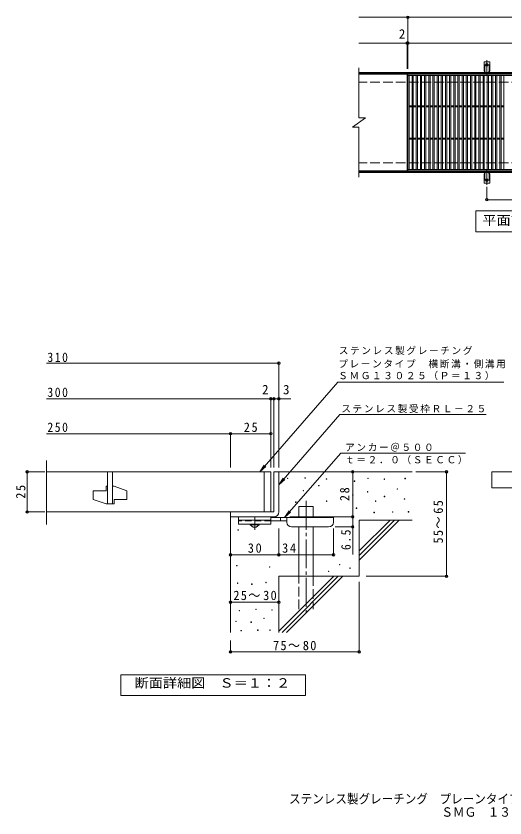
# Model space of a CAD drawing. Units: millimetres, scale not verified, with parts at other scales. Extents: x -1699 to 1587, y -1369 to 1154.
# Drawn here: x -1699 to -177, y -1369 to 1124 of the extents above; entities that cross this region are included whole.
import ezdxf
from ezdxf.enums import TextEntityAlignment as Align

# ---------------------------------------------------------------- set-up
doc = ezdxf.new("R2010")
doc.units = ezdxf.units.MM
doc.header["$LTSCALE"] = 10
doc.header["$PDMODE"] = 32
doc.header["$PDSIZE"] = 8
for name, pattern in [('CHAIN1', [8, 5, -1, 1, -1]), ('CHAIN2', [12, 9, -1, 1, -1]), ('DASHED2', [3, 2, -1]), ('DASHED3', [4, 3, -1])]:
    doc.linetypes.add(name, pattern=pattern)
for name, color, linetype, lineweight in [('C-1', 2, 'Continuous', 9), ('C-2', 3, 'Continuous', 9), ('C-4', 7, 'Continuous', 9), ('C-5', 7, 'Continuous', 9), ('C-A', 3, 'Continuous', 9), ('D-0', 7, 'Continuous', 9), ('D-1', 2, 'Continuous', 9), ('D-2', 3, 'Continuous', 9), ('D-4', 7, 'Continuous', 9), ('D-5', 7, 'Continuous', 9), ('D-6', 6, 'Continuous', 9), ('D-9', 4, 'Continuous', 9)]:
    doc.layers.add(name, color=color, linetype=linetype, lineweight=lineweight)
doc.layers.add('F-5_F-5ﾚｲﾔ', color=2, linetype='Continuous')
doc.styles.add('ＭＳ ゴシック', font='')
doc.styles.get('ＭＳ ゴシック').set_extended_font_data('MS Gothic')

msp = doc.modelspace()

# ---------------------------------------------------------------- linework, layer by layer
at = {"layer": 'C-1'}
for p, q in [((673.43, 947.84), (-631.57, 947.84)), ((673.43, 944.84), (-631.57, 944.84)), ((673.43, 640.84), (-631.57, 640.84)), ((673.43, 637.84), (-631.57, 637.84))]:
    msp.add_line(p, q, dxfattribs=at)
at = {"layer": 'C-1', "linetype": 'DASHED3'}
for p, q in [((673.43, 917.84), (-631.57, 917.84)), ((673.43, 667.84), (-631.57, 667.84))]:
    msp.add_line(p, q, dxfattribs=at)
at = {"layer": 'C-2'}
for p, q in [((-631.57, 962.84), (-631.57, 807.84)), ((-481.57, 942.84), (-631.57, 942.84)), ((-481.57, 942.84), (-481.57, 642.84)), ((-479.57, 938.84), (512.43, 938.84)), ((-475.57, 646.84), (-475.57, 938.84)), ((-466.57, 646.84), (-466.57, 938.84)), ((-462.57, 646.84), (-462.57, 938.84)), ((-453.57, 646.84), (-453.57, 938.84)), ((-449.57, 646.84), (-449.57, 938.84)), ((-440.57, 646.84), (-440.57, 938.84)), ((-436.57, 646.84), (-436.57, 938.84)), ((-427.57, 646.84), (-427.57, 938.84)), ((-423.57, 646.84), (-423.57, 938.84)), ((-414.57, 646.84), (-414.57, 938.84)), ((-410.57, 646.84), (-410.57, 938.84)), ((-401.57, 646.84), (-401.57, 938.84)), ((-397.57, 646.84), (-397.57, 938.84)), ((-388.57, 646.84), (-388.57, 938.84)), ((-384.57, 646.84), (-384.57, 938.84)), ((-375.57, 646.84), (-375.57, 938.84)), ((-371.57, 646.84), (-371.57, 938.84)), ((-362.57, 646.84), (-362.57, 938.84)), ((-358.57, 646.84), (-358.57, 938.84)), ((-349.57, 646.84), (-349.57, 938.84)), ((-345.57, 646.84), (-345.57, 938.84)), ((-336.57, 646.84), (-336.57, 938.84)), ((-332.57, 646.84), (-332.57, 938.84)), ((-323.57, 646.84), (-323.57, 938.84)), ((-319.57, 646.84), (-319.57, 938.84)), ((-310.57, 646.84), (-310.57, 938.84)), ((-306.57, 646.84), (-306.57, 938.84)), ((-297.57, 646.84), (-297.57, 938.84)), ((-293.57, 646.84), (-293.57, 938.84)), ((-284.57, 646.84), (-284.57, 938.84)), ((-280.57, 646.84), (-280.57, 938.84)), ((-271.57, 646.84), (-271.57, 938.84)), ((-267.57, 646.84), (-267.57, 938.84)), ((-258.57, 646.84), (-258.57, 938.84)), ((-254.57, 646.84), (-254.57, 938.84)), ((-245.57, 646.84), (-245.57, 938.84)), ((-241.57, 646.84), (-241.57, 938.84)), ((-232.57, 646.84), (-232.57, 938.84)), ((-228.57, 646.84), (-228.57, 938.84)), ((-219.57, 646.84), (-219.57, 938.84)), ((-215.57, 646.84), (-215.57, 938.84)), ((-206.57, 646.84), (-206.57, 938.84)), ((-202.57, 646.84), (-202.57, 938.84)), ((-193.57, 646.84), (-193.57, 938.84)), ((-189.57, 646.84), (-189.57, 938.84)), ((-180.57, 646.84), (-180.57, 938.84)), ((-475.57, 844.34), (-466.57, 844.34)), ((-475.57, 841.34), (-466.57, 841.34)), ((-462.57, 844.34), (-453.57, 844.34)), ((-462.57, 841.34), (-453.57, 841.34)), ((-449.57, 844.34), (-440.57, 844.34)), ((-449.57, 841.34), (-440.57, 841.34)), ((-436.57, 844.34), (-427.57, 844.34)), ((-436.57, 841.34), (-427.57, 841.34)), ((-423.57, 844.34), (-414.57, 844.34)), ((-423.57, 841.34), (-414.57, 841.34)), ((-410.57, 844.34), (-401.57, 844.34)), ((-410.57, 841.34), (-401.57, 841.34)), ((-397.57, 844.34), (-388.57, 844.34)), ((-397.57, 841.34), (-388.57, 841.34)), ((-384.57, 844.34), (-375.57, 844.34)), ((-384.57, 841.34), (-375.57, 841.34)), ((-371.57, 844.34), (-362.57, 844.34)), ((-371.57, 841.34), (-362.57, 841.34)), ((-358.57, 844.34), (-349.57, 844.34)), ((-358.57, 841.34), (-349.57, 841.34)), ((-345.57, 844.34), (-336.57, 844.34)), ((-345.57, 841.34), (-336.57, 841.34)), ((-332.57, 844.34), (-323.57, 844.34)), ((-332.57, 841.34), (-323.57, 841.34)), ((-319.57, 844.34), (-310.57, 844.34)), ((-319.57, 841.34), (-310.57, 841.34)), ((-306.57, 844.34), (-297.57, 844.34)), ((-306.57, 841.34), (-297.57, 841.34)), ((-293.57, 844.34), (-284.57, 844.34)), ((-293.57, 841.34), (-284.57, 841.34)), ((-280.57, 844.34), (-271.57, 844.34)), ((-280.57, 841.34), (-271.57, 841.34)), ((-267.57, 844.34), (-258.57, 844.34)), ((-267.57, 841.34), (-258.57, 841.34)), ((-254.57, 844.34), (-245.57, 844.34)), ((-254.57, 841.34), (-245.57, 841.34)), ((-241.57, 844.34), (-232.57, 844.34)), ((-241.57, 841.34), (-232.57, 841.34)), ((-228.57, 844.34), (-219.57, 844.34)), ((-228.57, 841.34), (-219.57, 841.34)), ((-215.57, 844.34), (-206.57, 844.34)), ((-215.57, 841.34), (-206.57, 841.34)), ((-202.57, 844.34), (-193.57, 844.34)), ((-202.57, 841.34), (-193.57, 841.34)), ((-189.57, 844.34), (-180.57, 844.34)), ((-189.57, 841.34), (-180.57, 841.34)), ((-651.57, 777.84), (-611.57, 807.84)), ((-631.57, 807.84), (-611.57, 807.84)), ((-651.57, 777.84), (-631.57, 777.84)), ((-631.57, 777.84), (-631.57, 622.84)), ((-475.57, 744.34), (-466.57, 744.34)), ((-475.57, 741.34), (-466.57, 741.34)), ((-462.57, 744.34), (-453.57, 744.34)), ((-462.57, 741.34), (-453.57, 741.34)), ((-449.57, 744.34), (-440.57, 744.34)), ((-449.57, 741.34), (-440.57, 741.34)), ((-436.57, 744.34), (-427.57, 744.34)), ((-436.57, 741.34), (-427.57, 741.34)), ((-423.57, 744.34), (-414.57, 744.34)), ((-423.57, 741.34), (-414.57, 741.34)), ((-410.57, 744.34), (-401.57, 744.34)), ((-410.57, 741.34), (-401.57, 741.34)), ((-397.57, 744.34), (-388.57, 744.34)), ((-397.57, 741.34), (-388.57, 741.34)), ((-384.57, 744.34), (-375.57, 744.34)), ((-384.57, 741.34), (-375.57, 741.34)), ((-371.57, 744.34), (-362.57, 744.34)), ((-371.57, 741.34), (-362.57, 741.34)), ((-358.57, 744.34), (-349.57, 744.34)), ((-358.57, 741.34), (-349.57, 741.34)), ((-345.57, 744.34), (-336.57, 744.34)), ((-345.57, 741.34), (-336.57, 741.34)), ((-332.57, 744.34), (-323.57, 744.34)), ((-332.57, 741.34), (-323.57, 741.34)), ((-319.57, 744.34), (-310.57, 744.34)), ((-319.57, 741.34), (-310.57, 741.34)), ((-306.57, 744.34), (-297.57, 744.34)), ((-306.57, 741.34), (-297.57, 741.34)), ((-293.57, 744.34), (-284.57, 744.34)), ((-293.57, 741.34), (-284.57, 741.34)), ((-280.57, 744.34), (-271.57, 744.34)), ((-280.57, 741.34), (-271.57, 741.34)), ((-267.57, 744.34), (-258.57, 744.34)), ((-267.57, 741.34), (-258.57, 741.34)), ((-254.57, 744.34), (-245.57, 744.34)), ((-254.57, 741.34), (-245.57, 741.34)), ((-241.57, 744.34), (-232.57, 744.34)), ((-241.57, 741.34), (-232.57, 741.34)), ((-228.57, 744.34), (-219.57, 744.34)), ((-228.57, 741.34), (-219.57, 741.34)), ((-215.57, 744.34), (-206.57, 744.34)), ((-215.57, 741.34), (-206.57, 741.34)), ((-202.57, 744.34), (-193.57, 744.34)), ((-202.57, 741.34), (-193.57, 741.34)), ((-189.57, 744.34), (-180.57, 744.34)), ((-189.57, 741.34), (-180.57, 741.34)), ((-481.57, 642.84), (-631.57, 642.84)), ((512.43, 646.84), (-479.57, 646.84)), ((512.43, 642.84), (-479.57, 642.84))]:
    msp.add_line(p, q, dxfattribs=at)
msp.add_lwpolyline([(-479.57, 642.84), (-479.57, 942.84), (512.43, 942.84)], dxfattribs=at)
at = {"layer": 'C-4'}
for p, q in [((-479.57, 959.84), (-479.57, 1122.84)), ((-631.57, 1119.84), (673.43, 1119.84)), ((-631.57, 1039.84), (673.43, 1039.84)), ((-481.57, 959.84), (-481.57, 1042.84)), ((-233.57, 593.12), (-233.57, 549.84)), ((-233.57, 552.84), (266.43, 552.84))]:
    msp.add_line(p, q, dxfattribs=at)
for p in [(-479.57, 1119.84), (-481.57, 1039.84), (-479.57, 1039.84), (-233.57, 552.84)]:
    msp.add_point(p, dxfattribs=at)
at = {"layer": 'C-5'}
msp.add_lwpolyline([(-267.57, 452.84), (-267.57, 517.84), (307.43, 517.84), (307.43, 452.84)], close=True, dxfattribs=at)
at = {"layer": 'C-A'}
for p, q in [((-242.32, 952.84), (-242.32, 981.84)), ((-224.82, 981.84), (-242.32, 981.84)), ((-224.82, 952.84), (-224.82, 981.84)), ((-242.32, 952.84), (-241.07, 952.84)), ((-241.57, 948.84), (-241.07, 948.84)), ((-224.82, 952.84), (-226.07, 952.84)), ((-226.07, 948.84), (-225.56, 948.84)), ((-242.32, 632.84), (-241.07, 632.84)), ((-242.32, 632.84), (-242.32, 603.84)), ((-241.57, 636.84), (-241.07, 636.84)), ((-226.07, 636.84), (-225.56, 636.84)), ((-224.82, 632.84), (-226.07, 632.84)), ((-224.82, 632.84), (-224.82, 603.84)), ((-224.82, 603.84), (-242.32, 603.84))]:
    msp.add_line(p, q, dxfattribs=at)
at = {"layer": 'C-A', "linetype": 'DASHED2'}
for p, q in [((-240.32, 952.69), (-240.32, 981.84)), ((-226.82, 952.69), (-226.82, 981.84)), ((-240.32, 632.98), (-240.32, 603.84)), ((-226.82, 632.98), (-226.82, 603.84))]:
    msp.add_line(p, q, dxfattribs=at)
at = {"layer": 'C-A', "color": 7, "linetype": 'CHAIN2'}
for p, q in [((-233.57, 939.37), (-233.57, 986.77)), ((-239.34, 971.84), (-227.79, 971.84)), ((-233.57, 646.3), (-233.57, 598.9)), ((-239.34, 613.84), (-227.79, 613.84))]:
    msp.add_line(p, q, dxfattribs=at)
at = {"layer": 'C-A'}
for centre in [(-233.57, 971.84), (-233.57, 613.84)]:
    msp.add_circle(centre, 4.25, dxfattribs=at)
for centre, start, end in [((-241.57, 946.84), 90.27596, 150.00047), ((-241.07, 950.84), 270, 90), ((-226.07, 950.84), 90, 269.8667), ((-225.57, 946.84), 29.99927, 89.75836), ((-241.57, 638.84), 209.99951, 269.72403), ((-241.07, 634.84), 270, 90), ((-226.07, 634.84), 90.13329, 270), ((-225.57, 638.84), 270.24162, 330.00072)]:
    msp.add_arc(centre, 2, start, end, dxfattribs=at)
at = {"layer": 'D-0'}
for points in [[(-853.92, -314.06), (-853.92, -312.56), (-852.42, -312.56), (-852.42, -314.06)], [(-799.78, -313.38), (-799.78, -311.88), (-798.28, -311.88), (-798.28, -313.38)], [(-733.46, -316.09), (-733.46, -314.59), (-731.96, -314.59), (-731.96, -316.09)], [(-646.16, -322.85), (-646.16, -321.35), (-644.66, -321.35), (-644.66, -322.85)], [(-604.2, -314.06), (-604.2, -312.56), (-602.7, -312.56), (-602.7, -314.06)], [(-553.45, -316.76), (-553.45, -315.26), (-551.95, -315.26), (-551.95, -316.76)], [(-488.48, -314.73), (-488.48, -313.23), (-486.98, -313.23), (-486.98, -314.73)], [(-757.15, -337.07), (-757.15, -335.57), (-755.65, -335.57), (-755.65, -337.07)], [(-512.84, -347.22), (-512.84, -345.72), (-511.34, -345.72), (-511.34, -347.22)], [(-805.2, -352.63), (-805.2, -351.13), (-803.7, -351.13), (-803.7, -352.63)], [(-651.57, -366.17), (-651.57, -364.67), (-650.07, -364.67), (-650.07, -366.17)], [(-605.56, -356.02), (-605.56, -354.51), (-604.06, -354.51), (-604.06, -356.02)], [(-552.77, -370.9), (-552.77, -369.4), (-551.27, -369.4), (-551.27, -370.9)], [(-828.88, -388.5), (-828.88, -387), (-827.38, -387), (-827.38, -388.5)], [(-732.78, -385.12), (-732.78, -383.62), (-731.28, -383.62), (-731.28, -385.12)], [(-580.52, -385.12), (-580.52, -383.62), (-579.02, -383.62), (-579.02, -385.12)], [(-490.51, -378.35), (-490.51, -376.85), (-489.01, -376.85), (-489.01, -378.35)], [(-640.07, -406.77), (-640.07, -405.27), (-638.57, -405.27), (-638.57, -406.77)], [(-585.25, -420.31), (-585.25, -418.81), (-583.75, -418.81), (-583.75, -420.31)], [(-527.73, -418.95), (-527.73, -417.45), (-526.23, -417.45), (-526.23, -418.95)], [(-478.33, -418.28), (-478.33, -416.78), (-476.83, -416.78), (-476.83, -418.28)], [(-1008.26, -474.66), (-1008.26, -473.16), (-1006.76, -473.16), (-1006.76, -474.66)], [(-1012.2, -585.82), (-1012.2, -584.32), (-1010.7, -584.32), (-1010.7, -585.82)], [(-909.92, -589.97), (-909.92, -588.47), (-908.42, -588.47), (-908.42, -589.97)], [(-692.23, -582.8), (-692.23, -581.3), (-690.73, -581.3), (-690.73, -582.8)], [(-660.37, -593.55), (-660.37, -592.05), (-658.87, -592.05), (-658.87, -593.55)], [(-726.74, -603.1), (-726.74, -601.6), (-725.24, -601.6), (-725.24, -603.1)], [(-1009.78, -640.25), (-1009.78, -638.75), (-1008.28, -638.75), (-1008.28, -640.25)], [(-965.63, -643.29), (-965.63, -641.79), (-964.13, -641.79), (-964.13, -643.29)], [(-921.47, -637.97), (-921.47, -636.46), (-919.97, -636.46), (-919.97, -637.97)], [(-952.68, -721.71), (-952.68, -720.21), (-951.18, -720.21), (-951.18, -721.71)], [(-902.82, -723.62), (-902.82, -722.12), (-901.32, -722.12), (-901.32, -723.62)], [(-1004.46, -725.52), (-1004.46, -724.02), (-1002.96, -724.02), (-1002.96, -725.52)], [(-1015.11, -759.02), (-1015.11, -757.52), (-1013.61, -757.52), (-1013.61, -759.02)], [(-967.91, -761.3), (-967.91, -759.8), (-966.41, -759.8), (-966.41, -761.3)], [(-927.56, -749.5), (-927.56, -748), (-926.06, -748), (-926.06, -749.5)], [(-998.75, -787.57), (-998.75, -786.07), (-997.25, -786.07), (-997.25, -787.57)], [(-946.97, -786.05), (-946.97, -784.55), (-945.47, -784.55), (-945.47, -786.05)], [(-908.91, -786.05), (-908.91, -784.55), (-907.41, -784.55), (-907.41, -786.05)]]:
    msp.add_lwpolyline(points, close=True, dxfattribs=at)
at = {"layer": 'D-1'}
for p, q in [((-896.05, -293.11), (-896.05, -418.11)), ((-881.05, -293.11), (-896.05, -293.11)), ((-881.05, -418.11), (-881.05, -293.11)), ((-896.05, -418.11), (-1031.05, -418.11)), ((-1031.05, -433.11), (-1031.05, -418.11)), ((-1031.05, -433.11), (-896.05, -433.11))]:
    msp.add_line(p, q, dxfattribs=at)
msp.add_arc((-896.05, -418.11), 15, 270, 0, dxfattribs=at)
at = {"layer": 'D-2'}
for p, q in [((-1603.72, -457.23), (-1603.72, -258.53)), ((-906.05, -293.11), (-1603.72, -293.11)), ((-1413.55, -293.11), (-1413.55, -393.11)), ((-1398.55, -293.11), (-1398.55, -393.11)), ((-926.05, -293.11), (-926.05, -418.11)), ((-906.05, -293.11), (-906.05, -418.11)), ((-1418.55, -338.11), (-1418.55, -351.86)), ((-1413.55, -338.11), (-1418.55, -338.11)), ((-1393.55, -338.11), (-1398.55, -338.11)), ((-1393.55, -338.11), (-1353.55, -351.86)), ((-1458.55, -351.86), (-1458.55, -379.36)), ((-1458.55, -351.86), (-1418.55, -351.86)), ((-1353.55, -351.86), (-1353.55, -379.36)), ((-1458.55, -379.36), (-1418.55, -393.11)), ((-1393.55, -393.11), (-1418.55, -393.11)), ((-1393.55, -379.36), (-1393.55, -393.11)), ((-1393.55, -379.36), (-1353.55, -379.36)), ((-1603.72, -418.11), (-906.05, -418.11))]:
    msp.add_line(p, q, dxfattribs=at)
at = {"layer": 'D-4'}
for p, q in [((-1603.71, 44.76), (-881.05, 44.76)), ((-881.05, -280.15), (-881.05, 47.76)), ((-1603.71, -65.94), (-906.05, -65.94)), ((-906.05, -280.15), (-906.05, -62.94)), ((-906.05, -65.94), (-901.05, -65.94)), ((-901.05, -65.94), (-843.39, -65.94)), ((-896.05, -280.15), (-896.05, -62.94)), ((-1031.05, -280.15), (-1031.05, -171.69)), ((-1603.71, -174.69), (-1031.05, -174.69)), ((-1031.05, -174.69), (-906.05, -174.69)), ((-1609.07, -293.11), (-1667.12, -293.11)), ((-1664.12, -418.11), (-1664.12, -293.11)), ((-651.08, -433.11), (-651.08, -293.11)), ((-455.02, -293.11), (-356.36, -293.11)), ((-359.36, -618.11), (-359.36, -293.11)), ((-1609.07, -418.11), (-1667.12, -418.11)), ((-847.04, -433.11), (-648.08, -433.11)), ((-651.08, -433.11), (-651.08, -549.86)), ((-881.04, -554.21), (-881.04, -469.61)), ((-711.04, -554.21), (-711.04, -469.61)), ((-648.08, -464.61), (-706.04, -464.61)), ((-608.81, -618.11), (-356.36, -618.11)), ((-631.05, -635.61), (-631.05, -856.19)), ((-1031.05, -698.73), (-881.05, -698.73)), ((-1031.05, -818.11), (-1031.05, -856.19)), ((-1031.05, -853.19), (-631.05, -853.19))]:
    msp.add_line(p, q, dxfattribs=at)
msp.add_lwpolyline([(-1031.04, -551.21), (-881.04, -551.21), (-711.04, -551.21)], dxfattribs=at)
for p in [(-881.05, 44.76), (-906.05, -65.94), (-896.05, -65.94), (-881.05, -65.94), (-1031.05, -174.69), (-906.05, -174.69), (-1664.12, -293.11), (-651.08, -293.11), (-359.36, -293.11), (-1664.12, -418.11), (-651.08, -433.11), (-651.08, -464.61), (-1031.04, -551.21), (-881.04, -551.21), (-711.04, -551.21), (-359.36, -618.11), (-1031.05, -698.73), (-881.05, -698.73), (-1031.05, -853.19), (-631.05, -853.19)]:
    msp.add_point(p, dxfattribs=at)
at = {"layer": 'D-5'}
for p, q in [((-697.78, -14.49), (-180.99, -14.49)), ((-690.96, -115.35), (-236.36, -115.35)), ((-688.38, -235.06), (-862.93, -435.61)), ((-688.38, -235.06), (-300.12, -235.06)), ((-940.28, -293.11), (-926.47, -272.27)), ((-881.05, -333.75), (-862.31, -317.2)), ((-862.93, -435.61), (-849.12, -414.77)), ((-862.93, -435.61), (-844.19, -419.05))]:
    msp.add_line(p, q, dxfattribs=at)
for points in [[(-697.78, -14.49), (-940.28, -293.11), (-921.55, -276.55)], [(-690.96, -115.35), (-881.05, -333.75), (-867.24, -312.91)]]:
    msp.add_lwpolyline(points, dxfattribs=at)
for points in [[(-217.93, -343.11), (-217.93, -293.11), (7.07, -293.11), (7.07, -343.11)], [(-1373.04, -989.05), (-1373.04, -924.05), (-798.04, -924.05), (-798.04, -989.05)]]:
    msp.add_lwpolyline(points, close=True, dxfattribs=at)
at = {"layer": 'D-6'}
for p, q in [((-881.05, -293.11), (-466.05, -293.11)), ((-818.75, -435.61), (-818.75, -400.61)), ((-818.75, -400.61), (-773.75, -400.61)), ((-773.75, -435.61), (-773.75, -400.61)), ((-1031.05, -433.11), (-1031.05, -793.11)), ((-631.05, -539.12), (-535.04, -443.11)), ((-631.05, -443.11), (-466.05, -443.11)), ((-631.05, -553.26), (-520.9, -443.11)), ((-631.05, -443.11), (-631.05, -618.11)), ((-631.05, -567.4), (-506.76, -443.11)), ((-818.75, -618.11), (-818.75, -464.61)), ((-773.75, -618.11), (-773.75, -464.61)), ((-881.05, -618.11), (-881.05, -793.11)), ((-881.05, -618.11), (-631.05, -618.11)), ((-881.05, -789.12), (-710.04, -618.11)), ((-870.9, -793.11), (-695.9, -618.11)), ((-856.76, -793.11), (-681.76, -618.11))]:
    msp.add_line(p, q, dxfattribs=at)
at = {"layer": 'D-6', "linetype": 'CHAIN2'}
msp.add_line((-796.25, -383.15), (-796.25, -731.44), dxfattribs=at)
at = {"layer": 'D-6', "linetype": 'DASHED3'}
for p, q in [((-818.75, -720.61), (-818.75, -618.11)), ((-773.75, -618.11), (-773.75, -720.61))]:
    msp.add_line(p, q, dxfattribs=at)
at = {"layer": 'D-9', "color": 3}
for p, q in [((-1006.04, -433.11), (-1006.04, -455.61)), ((-906.04, -433.11), (-1006.04, -433.11)), ((-906.04, -443.11), (-1006.04, -443.11)), ((-906.04, -433.11), (-906.04, -455.61)), ((-906.04, -455.61), (-1006.04, -455.61))]:
    msp.add_line(p, q, dxfattribs=at)
at = {"layer": 'D-9', "color": 3, "linetype": 'DASHED2'}
msp.add_line((-906.04, -445.61), (-1006.04, -445.61), dxfattribs=at)
at = {"layer": 'D-9', "linetype": 'CHAIN1'}
msp.add_line((-956.04, -473.35), (-956.04, -433.11), dxfattribs=at)
at = {"layer": 'D-9'}
for p, q in [((-711.04, -435.61), (-906.04, -435.61)), ((-856.01, -445.61), (-906.04, -445.61)), ((-876.04, -445.61), (-876.04, -435.61)), ((-856.04, -449.61), (-856.04, -435.61)), ((-711.04, -449.61), (-711.04, -435.61)), ((-841.04, -464.61), (-726.04, -464.61))]:
    msp.add_line(p, q, dxfattribs=at)
at = {"layer": 'D-9', "color": 2}
for p, q in [((-969.79, -458.11), (-969.79, -455.61)), ((-969.79, -458.11), (-961.04, -465.61)), ((-969.79, -458.11), (-942.29, -458.11)), ((-961.04, -465.61), (-951.04, -465.61)), ((-951.04, -465.61), (-942.29, -458.11)), ((-942.29, -458.11), (-942.29, -455.61))]:
    msp.add_line(p, q, dxfattribs=at)
at = {"layer": 'D-9'}
for centre, start, end in [((-841.04, -449.61), 180, 270), ((-726.04, -449.61), 270, 0)]:
    msp.add_arc(centre, 15, start, end, dxfattribs=at)

# ---------------------------------------------------------------- texts
at = {"layer": 'C-4', "color": 2, "style": 'ＭＳ ゴシック'}
msp.add_text('2', height=29.33, dxfattribs=at).set_placement((-507.53, 1044.84), align=Align.BOTTOM_LEFT)
at = {"layer": 'C-5', "color": 2, "style": 'ＭＳ ゴシック', "width": 1.1}
msp.add_text('平面詳細図\u3000Ｓ＝１：１０', height=29.33, dxfattribs=at).set_placement((-247.57, 465.34), align=Align.BOTTOM_LEFT)
at = {"layer": 'D-4', "color": 2, "style": 'ＭＳ ゴシック'}
for s, p in [('2', (-932.89, -60.94)), ('3', (-867.75, -60.94))]:
    msp.add_text(s, height=29.33, dxfattribs=at).set_placement(p, align=Align.BOTTOM_LEFT)
at = {"layer": 'D-4', "color": 2, "char_height": 29.33, "attachment_point": 7, "style": 'ＭＳ ゴシック'}
for s, insert in [('\\T1.27;\\W0.9;310', (-1600.82, 47.82)), ('\\T1.27;\\W0.9;300', (-1600.82, -60.94)), ('\\T1.27;\\W0.9;250', (-1600.82, -169.69)), ('\\T1.27;\\W0.95;25', (-989.8, -169.69)), ('\\T1.27;\\W0.95;30', (-977.29, -545.21)), ('\\T1.27;\\W0.95;34', (-870.67, -545.21)), ('\\T1.22;\\W0.95;25～30', (-1022.3, -692.37)), ('\\T1.22;\\W0.95;75～80', (-898.91, -848.19))]:
    msp.add_mtext(s, dxfattribs=dict(at, insert=insert))
at = {"layer": 'D-4', "color": 2, "char_height": 29.33, "attachment_point": 7, "rotation": 90, "style": 'ＭＳ ゴシック'}
for s, insert in [('\\T1.27;\\W0.95;25', (-1669.12, -376.86)), ('\\T1.27;\\W0.95;28', (-661.08, -384.36)), ('\\T1.22;\\W0.95;55～65', (-369.89, -516.11)), ('\\T1.27;\\W0.9;6.5', (-657.08, -536.3))]:
    msp.add_mtext(s, dxfattribs=dict(at, insert=insert))
at = {"layer": 'D-5', "color": 2, "style": 'ＭＳ ゴシック', "width": 1.1}
msp.add_text('断面詳細図\u3000Ｓ＝１：２', height=29.33, dxfattribs=at).set_placement((-1329.62, -973.08), align=Align.BOTTOM_LEFT)
at = {"layer": 'D-5', "char_height": 21.99, "attachment_point": 7, "style": 'ＭＳ ゴシック'}
for s, insert in [('\\T1.17;ステンレス製グレーチング', (-694.47, 70.18)), ('\\T1.17;プレーンタイプ\u3000横断溝・側溝用', (-696.02, 28.52)), ('\\T1.17;ＳＭＧ１３０２５（Ｐ＝１３）', (-696.24, -8.2)), ('\\T1.17;ステンレス製受枠ＲＬ－２５', (-686.57, -110.59)), ('\\T1.17;アンカー＠５００', (-674.73, -230.4)), ('\\T1.17;ｔ＝２．０（ＳＥＣＣ）', (-674.73, -269.72))]:
    msp.add_mtext(s, dxfattribs=dict(at, insert=insert))
at = {"layer": 'F-5_F-5ﾚｲﾔ', "style": 'ＭＳ ゴシック', "width": 0.9}
for s, p in [('ステンレス製グレーチング\u3000プレーンタイプ\u3000横断溝・側溝用', (-848.99, -1333.28)), ('ＳＭＧ\u3000１３０２５（Ｐ＝１３）＋ＲＬ－２５', (-375.05, -1374.35))]:
    msp.add_text(s, height=29.33, dxfattribs=at).set_placement(p, align=Align.BOTTOM_LEFT)

doc.saveas('drawing.dxf')
